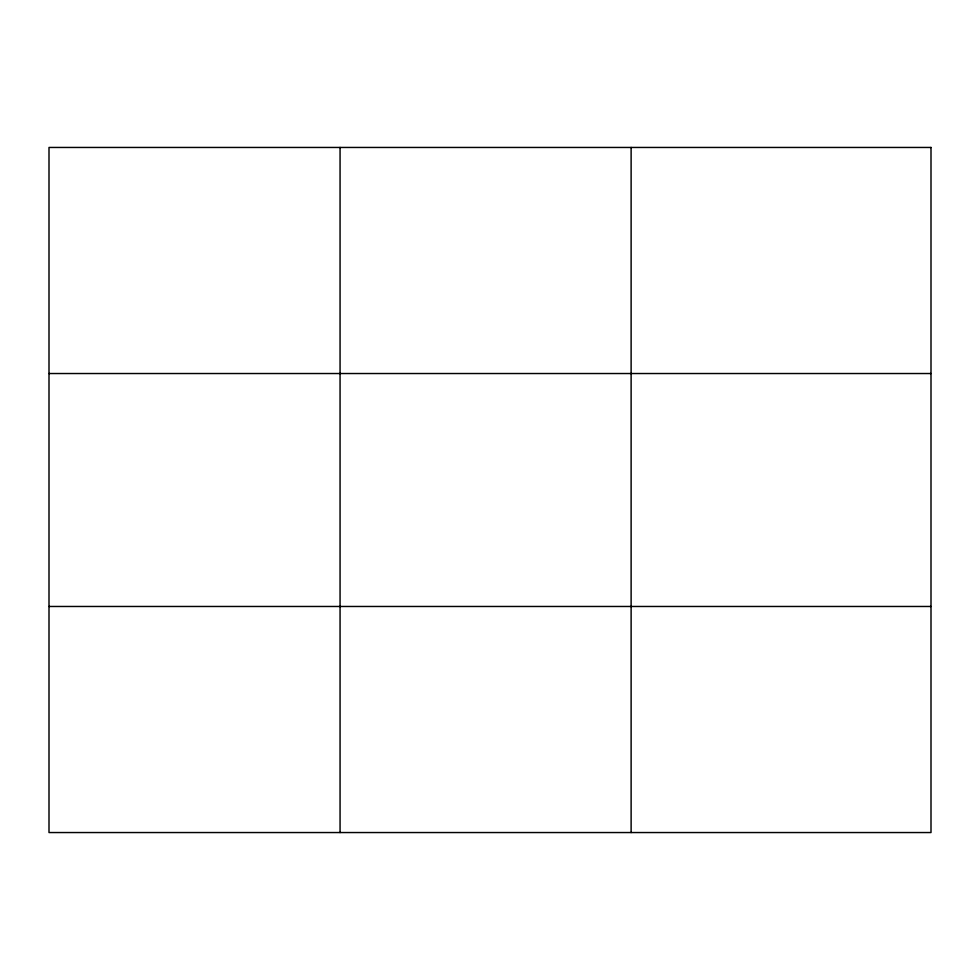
<?xml version="1.0" encoding="UTF-8"?>
<svg xmlns="http://www.w3.org/2000/svg" width="980" height="980" viewBox="0 0 980 980"><rect width="100%" height="100%" fill="white"/><g stroke="black" fill="none" stroke-linecap="round" stroke-linejoin="round"><path stroke-width="1.47" d="M340.06 147.453L340.06 832.547M631.12 147.453L631.12 832.547M49 373.527L931 373.527M49 606.473L931 606.473M931 147.453L931 832.547L49 832.547L49 147.453L931 147.453"/></g></svg>
